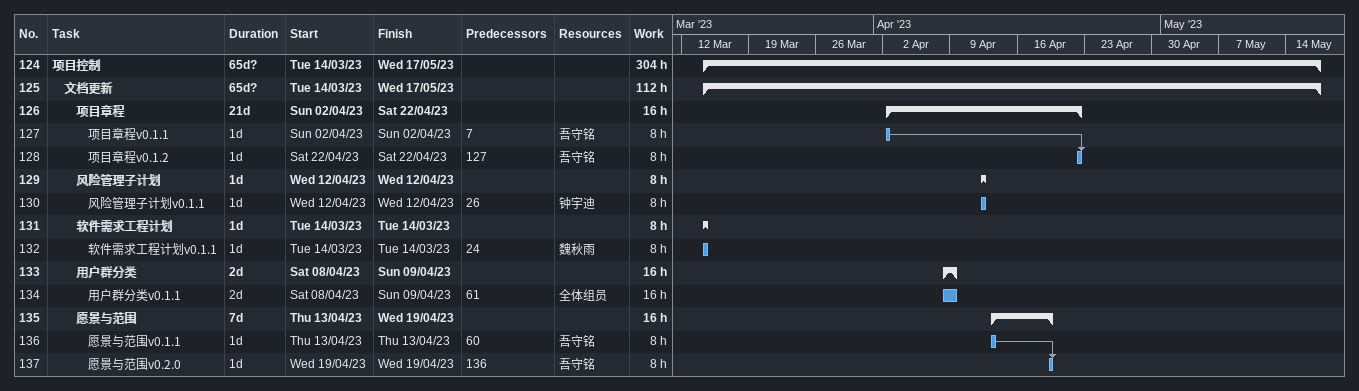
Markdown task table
| ID | Level | Task | Duration | Start | Finish | Predecessors | Resources | Work (h) |
|---|---|---|---|---|---|---|---|---|
| 124 | 1 | **项目控制** | 65d? | 2023-03-14 | 2023-05-17 |  |  | 304 |
| 125 | 2 | **文档更新** | 65d? | 2023-03-14 | 2023-05-17 |  |  | 112 |
| 126 | 3 | **项目章程** | 21d | 2023-04-02 | 2023-04-22 |  |  | 16 |
| 127 | 4 | 项目章程v0.1.1 | 1d | 2023-04-02 | 2023-04-02 | 7 | 吾守铭 | 8 |
| 128 | 4 | 项目章程v0.1.2 | 1d | 2023-04-22 | 2023-04-22 | 127 | 吾守铭 | 8 |
| 129 | 3 | **风险管理子计划** | 1d | 2023-04-12 | 2023-04-12 |  |  | 8 |
| 130 | 4 | 风险管理子计划v0.1.1 | 1d | 2023-04-12 | 2023-04-12 | 26 | 钟宇迪 | 8 |
| 131 | 3 | **软件需求工程计划** | 1d | 2023-03-14 | 2023-03-14 |  |  | 8 |
| 132 | 4 | 软件需求工程计划v0.1.1 | 1d | 2023-03-14 | 2023-03-14 | 24 | 魏秋雨 | 8 |
| 133 | 3 | **用户群分类** | 2d | 2023-04-08 | 2023-04-09 |  |  | 16 |
| 134 | 4 | 用户群分类v0.1.1 | 2d | 2023-04-08 | 2023-04-09 | 61 | 全体组员 | 16 |
| 135 | 3 | **愿景与范围** | 7d | 2023-04-13 | 2023-04-19 |  |  | 16 |
| 136 | 4 | 愿景与范围v0.1.1 | 1d | 2023-04-13 | 2023-04-13 | 60 | 吾守铭 | 8 |
| 137 | 4 | 愿景与范围v0.2.0 | 1d | 2023-04-19 | 2023-04-19 | 136 | 吾守铭 | 8 |
